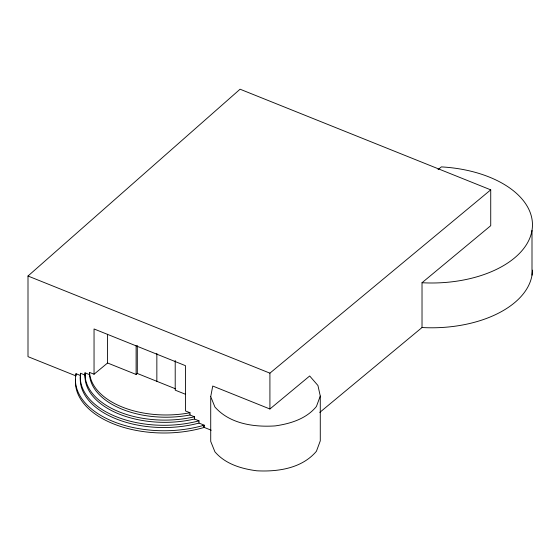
<?xml version="1.0" encoding="UTF-8"?>
<svg xmlns="http://www.w3.org/2000/svg" width="560" height="560" viewBox="0 0 560 560"><rect width="100%" height="100%" fill="white"/><g stroke="black" fill="none" stroke-linecap="round" stroke-linejoin="round"><path stroke-width="0.84" d="M210.721 396.62L212.737 386.036L269.913 408.996L309.68 375.984L317.94 385.504L320.278 396.06L320.278 440.86L316.421 451.269C301.973 468.398 277.935 471.933 256.732 470.792C241.297 468.748 225.351 464.051 214.9 451.787L210.721 441.413L210.721 396.62L214.9 406.987C229.754 423.871 253.848 427.28 275.17 425.908C290.465 423.703 306.299 418.887 316.421 406.476L320.278 396.06M80.528 375.522L76.027 373.695L76.027 375.935L28 356.65L28 276.017L240.072 89.208L490.728 189.854L490.728 225.694L422.023 282.73L422.023 327.523L319.767 412.405M211.19 430.213L204.239 427.42L204.239 425.18L198.989 423.073L198.989 420.833L194.488 419.027L194.488 416.794L189.98 414.988A76.503 44.17 0 0 1 89.537 374.654L89.537 372.414L94.045 374.227L107.576 362.992L107.576 334.271M107.576 362.992L136.115 374.451L137.305 373.464L137.305 345.548M438.039 169.645L441.35 166.894A100.779 58.184 0 0 1 532 230.391L532 275.191M269.913 408.996L269.913 373.156L490.728 189.854M28 276.017L269.913 373.156M137.305 373.464L175.616 388.85M185.521 394.289L175.21 390.152L175.21 360.486M189.98 414.988L189.98 412.748L185.479 410.942L185.479 365.68L94.045 328.965L94.045 374.227M194.488 419.027A79.758 46.046 0 0 1 85.036 375.074L85.036 372.848L89.537 374.654M198.989 423.073A83.601 48.265 0 0 1 80.528 375.508L80.528 373.268L85.036 375.088M202.867 425.327L204.239 427.42A88.578 51.142 0 0 1 75.544 379.267M156.849 353.395L156.849 381.311M136.115 345.66L136.115 374.451M532.462 270.13A100.779 58.184 0 0 1 422.023 327.523M532 230.391A100.779 58.184 0 0 1 422.023 282.73M189.98 412.748A76.503 44.17 0 0 1 89.537 372.414M194.488 416.794A79.758 46.046 0 0 1 85.036 372.848M204.239 425.18A88.578 51.142 0 0 1 113.435 421.603A88.578 51.142 0 0 1 76.027 373.695M198.989 420.833A83.601 48.265 0 0 1 80.528 373.268"/></g></svg>
